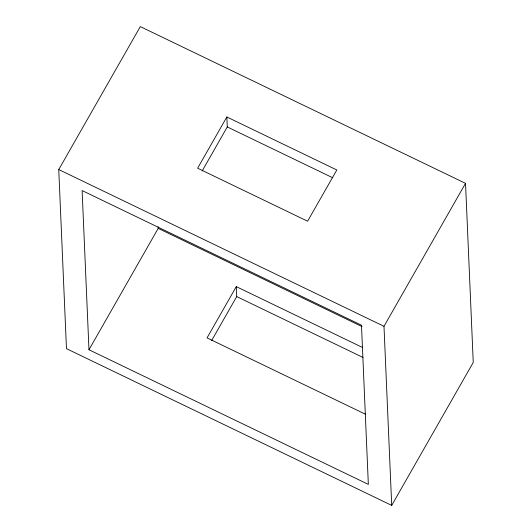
<?xml version="1.0" encoding="UTF-8"?>
<svg xmlns="http://www.w3.org/2000/svg" width="532" height="532" viewBox="0 0 532 532"><rect width="100%" height="100%" fill="white"/><g stroke="black" fill="none" stroke-linecap="round" stroke-linejoin="round"><path stroke-width="0.8" d="M58.753 169.562L140.295 26.6L465.533 183.34L473.247 362.438L391.705 505.4L66.467 348.659L58.753 169.562L383.991 326.302L391.705 505.4M88.977 349.757L82.114 190.569L361.481 325.205L368.344 484.393L88.977 349.757L158.21 228.374L158.137 226.718M226.845 116.98L197.625 168.212L307.596 221.212L336.816 169.981L226.845 116.98L227.277 126.942L202.167 170.958M362.578 347.502L236.281 286.635L207.048 337.88L365.484 414.235M211.596 340.62L236.707 296.59L236.281 286.635M383.991 326.302L465.533 183.34M227.277 126.942L332.753 177.774M158.21 228.374L362.132 326.648M236.707 296.59L363.01 357.457"/></g></svg>
